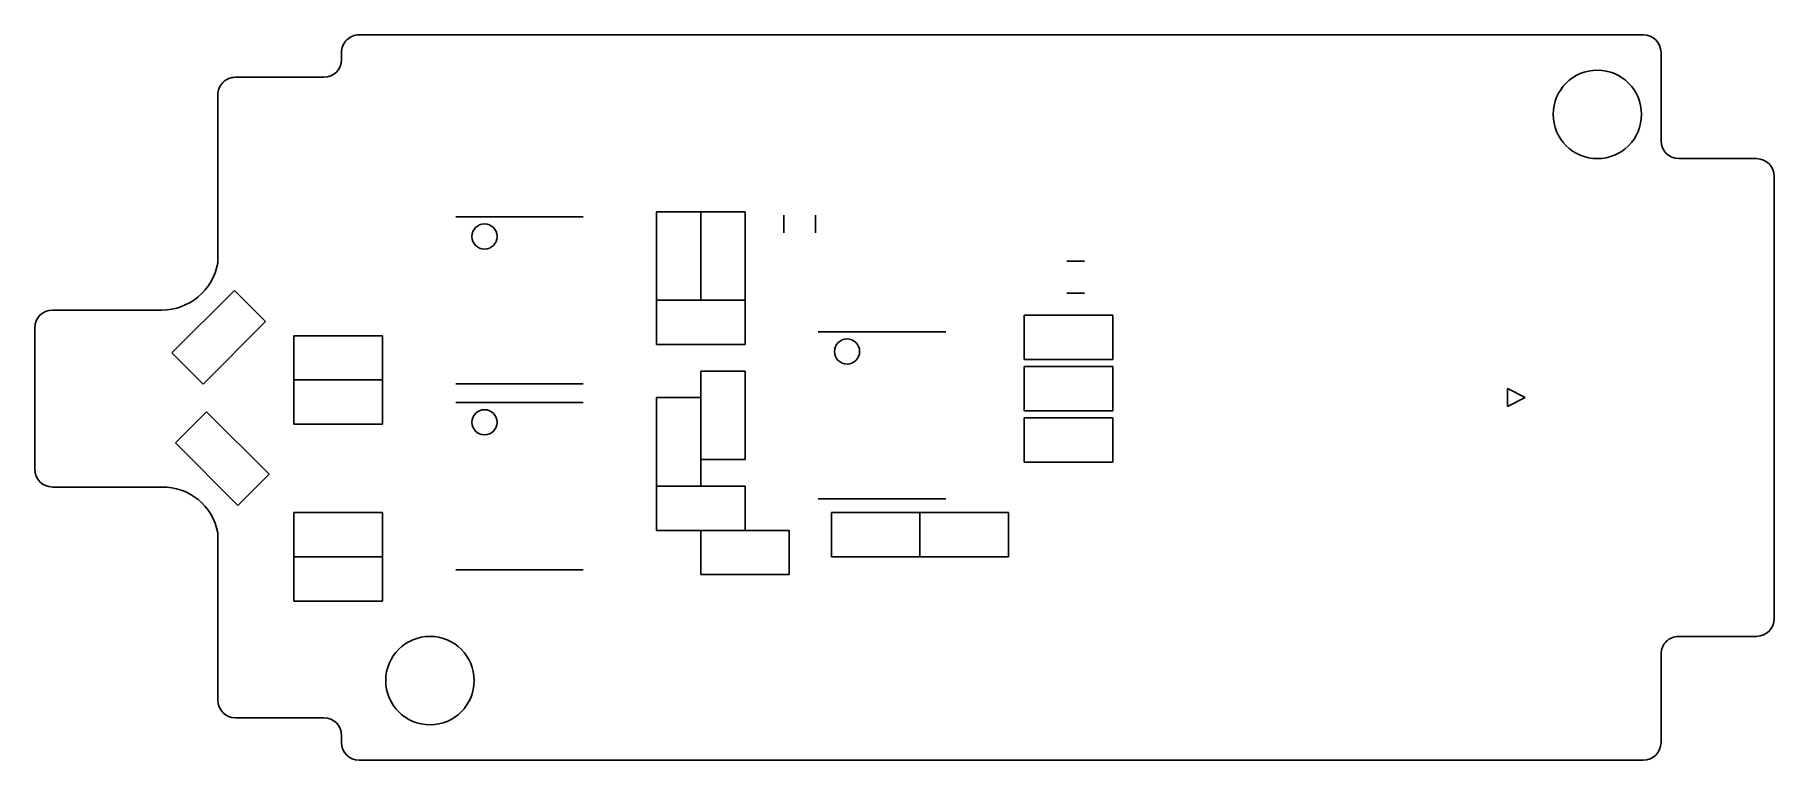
# Model space of a CAD drawing. Extents: x 124.7 to 173.9, y -108.3 to -87.8.
import ezdxf

# ---------------------------------------------------------------- set-up
doc = ezdxf.new("R2010")
doc.units = 0
doc.layers.add('BLACK', color=7, linetype='CONTINUOUS')

msp = doc.modelspace()

# ---------------------------------------------------------------- linework, layer by layer
at = {"layer": 'BLACK', "linetype": 'CONTINUOUS'}
for p, q in [((170.15, -87.75), (133.85, -87.75)), ((133.35, -88.25), (133.35, -88.45)), ((170.65, -90.75), (170.65, -88.25)), ((132.85, -88.95), (130.35, -88.95)), ((129.85, -89.45), (129.85, -94.2)), ((173.35, -91.25), (171.15, -91.25)), ((173.85, -104.25), (173.85, -91.75)), ((140.184, -92.8916), (136.578, -92.8916)), ((142.256, -92.7536), (142.256, -95.2536)), ((143.506, -92.7536), (142.256, -92.7536)), ((143.506, -95.2536), (143.506, -92.7536)), ((144.756, -92.7536), (143.506, -92.7536)), ((143.506, -92.7536), (143.506, -95.2536)), ((144.756, -95.2536), (144.756, -92.7536)), ((145.85, -93.35), (145.85, -92.85)), ((146.75, -93.35), (146.75, -92.85)), ((153.85, -94.15), (154.35, -94.15)), ((130.32, -94.9725), (128.552, -96.7402)), ((131.204, -95.8564), (130.32, -94.9725)), ((142.256, -95.2536), (143.506, -95.2536)), ((142.256, -95.2536), (142.256, -96.5036)), ((144.756, -95.2536), (142.256, -95.2536)), ((143.506, -95.2536), (144.756, -95.2536)), ((144.756, -96.5036), (144.756, -95.2536)), ((153.85, -95.05), (154.35, -95.05)), ((128.265, -95.53), (125.179, -95.53)), ((129.436, -97.6241), (131.204, -95.8564)), ((152.65, -95.675), (152.65, -96.925)), ((155.15, -95.675), (152.65, -95.675)), ((155.15, -96.925), (155.15, -95.675)), ((124.679, -100.03), (124.679, -96.03)), ((134.506, -96.2536), (132.006, -96.2536)), ((132.006, -96.2536), (132.006, -97.5036)), ((134.506, -97.5036), (134.506, -96.2536)), ((150.434, -96.1416), (146.828, -96.1416)), ((128.552, -96.7402), (129.436, -97.6241)), ((142.256, -96.5036), (144.756, -96.5036)), ((144.756, -97.2536), (143.506, -97.2536)), ((143.506, -97.2536), (143.506, -99.7536)), ((144.756, -99.7536), (144.756, -97.2536)), ((152.65, -96.925), (155.15, -96.925)), ((155.15, -97.1286), (152.65, -97.1286)), ((152.65, -97.1286), (152.65, -98.3786)), ((155.15, -98.3786), (155.15, -97.1286)), ((132.006, -97.5036), (134.506, -97.5036)), ((134.506, -97.5036), (132.006, -97.5036)), ((132.006, -97.5036), (132.006, -98.7536)), ((134.506, -98.7536), (134.506, -97.5036)), ((136.578, -97.6156), (140.184, -97.6156)), ((166.31, -97.75), (166.81, -98)), ((166.31, -98.25), (166.31, -97.75)), ((140.184, -98.1416), (136.578, -98.1416)), ((143.506, -98.0036), (142.256, -98.0036)), ((142.256, -98.0036), (142.256, -100.504)), ((143.506, -100.504), (143.506, -98.0036)), ((166.81, -98), (166.31, -98.25)), ((129.536, -98.4006), (128.652, -99.2845)), ((131.304, -100.168), (129.536, -98.4006)), ((132.006, -98.7536), (134.506, -98.7536)), ((152.65, -98.3786), (155.15, -98.3786)), ((152.65, -98.575), (152.65, -99.825)), ((155.15, -98.575), (152.65, -98.575)), ((155.15, -99.825), (155.15, -98.575)), ((128.652, -99.2845), (130.42, -101.052)), ((143.506, -99.7536), (144.756, -99.7536)), ((130.42, -101.052), (131.304, -100.168)), ((152.65, -99.825), (155.15, -99.825)), ((125.179, -100.53), (128.265, -100.53)), ((142.256, -100.504), (143.506, -100.504)), ((144.756, -100.504), (142.256, -100.504)), ((142.256, -100.504), (142.256, -101.754)), ((144.756, -101.754), (144.756, -100.504)), ((134.506, -101.254), (132.006, -101.254)), ((132.006, -101.254), (132.006, -102.504)), ((134.506, -102.504), (134.506, -101.254)), ((146.828, -100.866), (150.434, -100.866)), ((147.2, -101.254), (147.2, -102.504)), ((149.7, -101.254), (147.2, -101.254)), ((152.2, -101.254), (149.7, -101.254)), ((149.7, -101.254), (149.7, -102.504)), ((149.7, -102.504), (149.7, -101.254)), ((152.2, -102.504), (152.2, -101.254)), ((142.256, -101.754), (144.756, -101.754)), ((143.506, -101.754), (143.506, -103.004)), ((146.006, -101.754), (143.506, -101.754)), ((146.006, -103.004), (146.006, -101.754)), ((129.85, -101.8), (129.85, -106.55)), ((134.506, -102.504), (132.006, -102.504)), ((132.006, -102.504), (132.006, -103.754)), ((132.006, -102.504), (134.506, -102.504)), ((134.506, -103.754), (134.506, -102.504)), ((147.2, -102.504), (149.7, -102.504)), ((149.7, -102.504), (152.2, -102.504)), ((136.578, -102.866), (140.184, -102.866)), ((143.506, -103.004), (146.006, -103.004)), ((132.006, -103.754), (134.506, -103.754)), ((171.15, -104.75), (173.35, -104.75)), ((170.65, -107.75), (170.65, -105.25)), ((130.35, -107.05), (132.85, -107.05)), ((133.35, -107.55), (133.35, -107.75)), ((133.85, -108.25), (170.15, -108.25))]:
    msp.add_line(p, q, dxfattribs=at)
at = {"layer": 'BLACK'}
for centre, radius in [((168.85, -90), 1.25), ((137.391, -93.4502), 0.3556), ((147.641, -96.7002), 0.3556), ((137.391, -98.7002), 0.3556), ((135.85, -106), 1.25)]:
    msp.add_circle(centre, radius, dxfattribs=at)
for centre, radius, start, end in [((133.85, -88.2499), 0.4999, -270.011, -179.989), ((170.15, -88.25), 0.5, 0, 90), ((132.85, -88.4499), 0.5001, -89.9885, -0.01146), ((130.35, -89.4499), 0.4999, -270.011, -179.989), ((171.15, -90.75), 0.5, -180, -90), ((173.35, -91.75), 0.5, 0, 90), ((128.265, -93.9204), 1.6096, -90.0022, -10.0036), ((125.179, -96.03), 0.5, 90.0057, 180), ((125.179, -100.03), 0.5, -180, -90.0057), ((128.295, -102.111), 1.5811, 10.4137, 91.0895), ((173.35, -104.25), 0.5001, -89.9885, -0.01146), ((171.15, -105.25), 0.4999, -270.011, -179.989), ((130.35, -106.55), 0.5, -180, -90), ((132.85, -107.55), 0.5, 0, 90), ((133.85, -107.75), 0.5, -180, -90), ((170.15, -107.75), 0.5001, -89.9885, -0.01146)]:
    msp.add_arc(centre, radius, start, end, dxfattribs=at)

doc.saveas('drawing.dxf')
